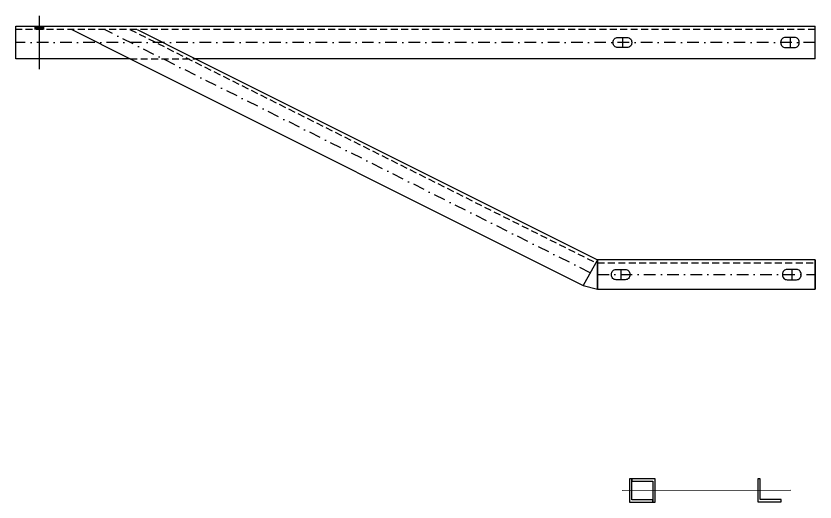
# Model space of a CAD drawing. Header units: metres. Extents: x -423681 to 482285, y -10923 to 168764.
# Drawn here: x 23867 to 25591, y 6997 to 8044 of the extents above; entities that cross this region are included whole.
import ezdxf

# ---------------------------------------------------------------- set-up
doc = ezdxf.new("R2010")
doc.units = ezdxf.units.M
for name, pattern in [('DASHDOT', [1, 0.5, -0.25, 0, -0.25]), ('DASHED', [0.75, 0.5, -0.25]), ('DASHEDX2', [1.5, 1, -0.5])]:
    doc.linetypes.add(name, pattern=pattern)
doc.layers.add('BAO', color=7, linetype='Continuous')
doc.layers.add('MANH', color=3, linetype='Continuous', lineweight=5)
doc.linetypes.add('TRACKS', pattern='A,0.15,[130,ltypeshp.shx,S=0.25,R=0,X=0,Y=0],0.15', length=0.3)

# ---------------------------------------------------------------- blocks, each defined once
blk = doc.blocks.new('XA_T1_X2L38')
h = blk.add_hatch(color=8)
h.paths.add_polyline_path([(23917.4, 8014.9), (23917.4, 8021.9), (23926.4, 8021.9), (23926.4, 8014.9)])
h.paths.add_polyline_path([(23908.4, 8014.9), (23908.4, 8021.9), (23917.4, 8021.9), (23917.4, 8014.9)])
at = {"color": 8}
for p, q in [((23917.4, 8044.1), (23917.4, 7929.7)), ((23908.4, 8021.9), (23908.4, 8014.9)), ((23917.4, 8028.8), (23917.4, 8007.1)), ((23926.4, 8021.9), (23926.4, 8014.9)), ((25175.4, 7997.9), (25175.4, 7975.9)), ((25536.9, 7997.9), (25536.9, 7975.9)), ((25121.6, 7497.9), (25121.6, 7475.9)), ((25171.6, 7497.9), (25171.6, 7475.9)), ((25540.7, 7497.9), (25540.7, 7475.9))]:
    blk.add_line(p, q, dxfattribs=at)
at = {"color": 2}
for p, q in [((23867.4, 7951.9), (23867.4, 8021.9)), ((23867.4, 8021.9), (25590.7, 8021.9)), ((25590.7, 7951.9), (25590.7, 8021.9)), ((24113.9, 7951.9), (23867.4, 7951.9)), ((24113.9, 7951.9), (25090.5, 7463.6)), ((25590.7, 7951.9), (24254.6, 7951.9)), ((24254.6, 7951.9), (25121.6, 7518.4)), ((25590.7, 7518.4), (25121.6, 7518.4)), ((25121.6, 7455.4), (25121.6, 7518.4)), ((25590.7, 7455.4), (25590.7, 7518.4)), ((25590.7, 7518.4), (25590.7, 7455.4)), ((25590.7, 7497.9), (25590.7, 7475.9)), ((25090.5, 7463.6), (25121.6, 7455.4)), ((25121.6, 7455.4), (25590.7, 7455.4))]:
    blk.add_line(p, q, dxfattribs=at)
at = {"color": 8, "linetype": 'TRACKS', "ltscale": 25}
for p, q in [((23987.9, 8014.9), (24113.9, 7951.9)), ((24128.6, 8014.9), (24254.6, 7951.9)), ((25121.6, 7518.4), (25090.5, 7463.6)), ((25121.6, 7518.4), (25121.6, 7455.4))]:
    blk.add_line(p, q, dxfattribs=at)
at = {"color": 8, "linetype": 'DASHDOT', "ltscale": 50}
for p, q in [((25106.1, 7491), (24058.2, 8014.9)), ((25590.7, 7986.9), (23867.4, 7986.9)), ((25121.6, 7486.9), (25590.7, 7486.9))]:
    blk.add_line(p, q, dxfattribs=at)
at = {"color": 8, "linetype": 'DASHEDX2', "ltscale": 15}
blk.add_line((24113.9, 7951.9), (24254.6, 7951.9), dxfattribs=at)
at = {"color": 2}
for points in [[(25185.4, 7975.9), (25165.4, 7975.9, -0.414214), (25155.4, 7985.9), (25155.4, 7987.9, -0.414214), (25165.4, 7997.9), (25185.4, 7997.9, -0.414214), (25195.4, 7987.9), (25195.4, 7985.9, -0.414214)], [(25526.9, 7975.9), (25546.9, 7975.9, 0.414214), (25556.9, 7985.9), (25556.9, 7987.9, 0.414214), (25546.9, 7997.9), (25526.9, 7997.9, 0.414214), (25516.9, 7987.9), (25516.9, 7985.9, 0.414214)], [(25181.6, 7475.9), (25161.6, 7475.9, -0.414214), (25151.6, 7485.9), (25151.6, 7487.9, -0.414214), (25161.6, 7497.9), (25181.6, 7497.9, -0.414214), (25191.6, 7487.9), (25191.6, 7485.9, -0.414214)], [(25530.7, 7475.9), (25550.7, 7475.9, 0.414214), (25560.7, 7485.9), (25560.7, 7487.9, 0.414214), (25550.7, 7497.9), (25530.7, 7497.9, 0.414214), (25520.7, 7487.9), (25520.7, 7485.9, 0.414214)]]:
    blk.add_lwpolyline(points, format="xyb", close=True, dxfattribs=at)
at = {"color": 7}
for points in [[(25190.7, 7046.9), (25190.7, 6996.9), (25240.7, 6996.9), (25240.7, 7001.9), (25195.7, 7001.9), (25195.7, 7046.9), (25190.7, 7046.9)], [(25245.7, 6996.9), (25245.7, 7046.9), (25195.7, 7046.9), (25195.7, 7041.9), (25240.7, 7041.9), (25240.7, 6996.9), (25245.7, 6996.9)], [(25467.7, 7047), (25467.7, 6997), (25517.7, 6997), (25517.7, 7002), (25472.7, 7002), (25472.7, 7047), (25467.7, 7047)]]:
    blk.add_lwpolyline(points, dxfattribs=at)
at = {"layer": 'BAO', "color": 8, "linetype": 'DASHED', "ltscale": 30}
for p, q in [((25590.7, 8014.9), (23867.4, 8014.9)), ((24113.2, 8014.9), (25118.2, 7512.4)), ((25121.6, 7512.4), (25590.7, 7512.4))]:
    blk.add_line(p, q, dxfattribs=at)
at = {"layer": 'MANH', "color": 0}
blk.add_line((25538.3, 7022.1), (25175.1, 7021.7), dxfattribs=at)

msp = doc.modelspace()

# ---------------------------------------------------------------- block references
msp.add_blockref('XA_T1_X2L38', (0, 0))

doc.saveas('drawing.dxf')
